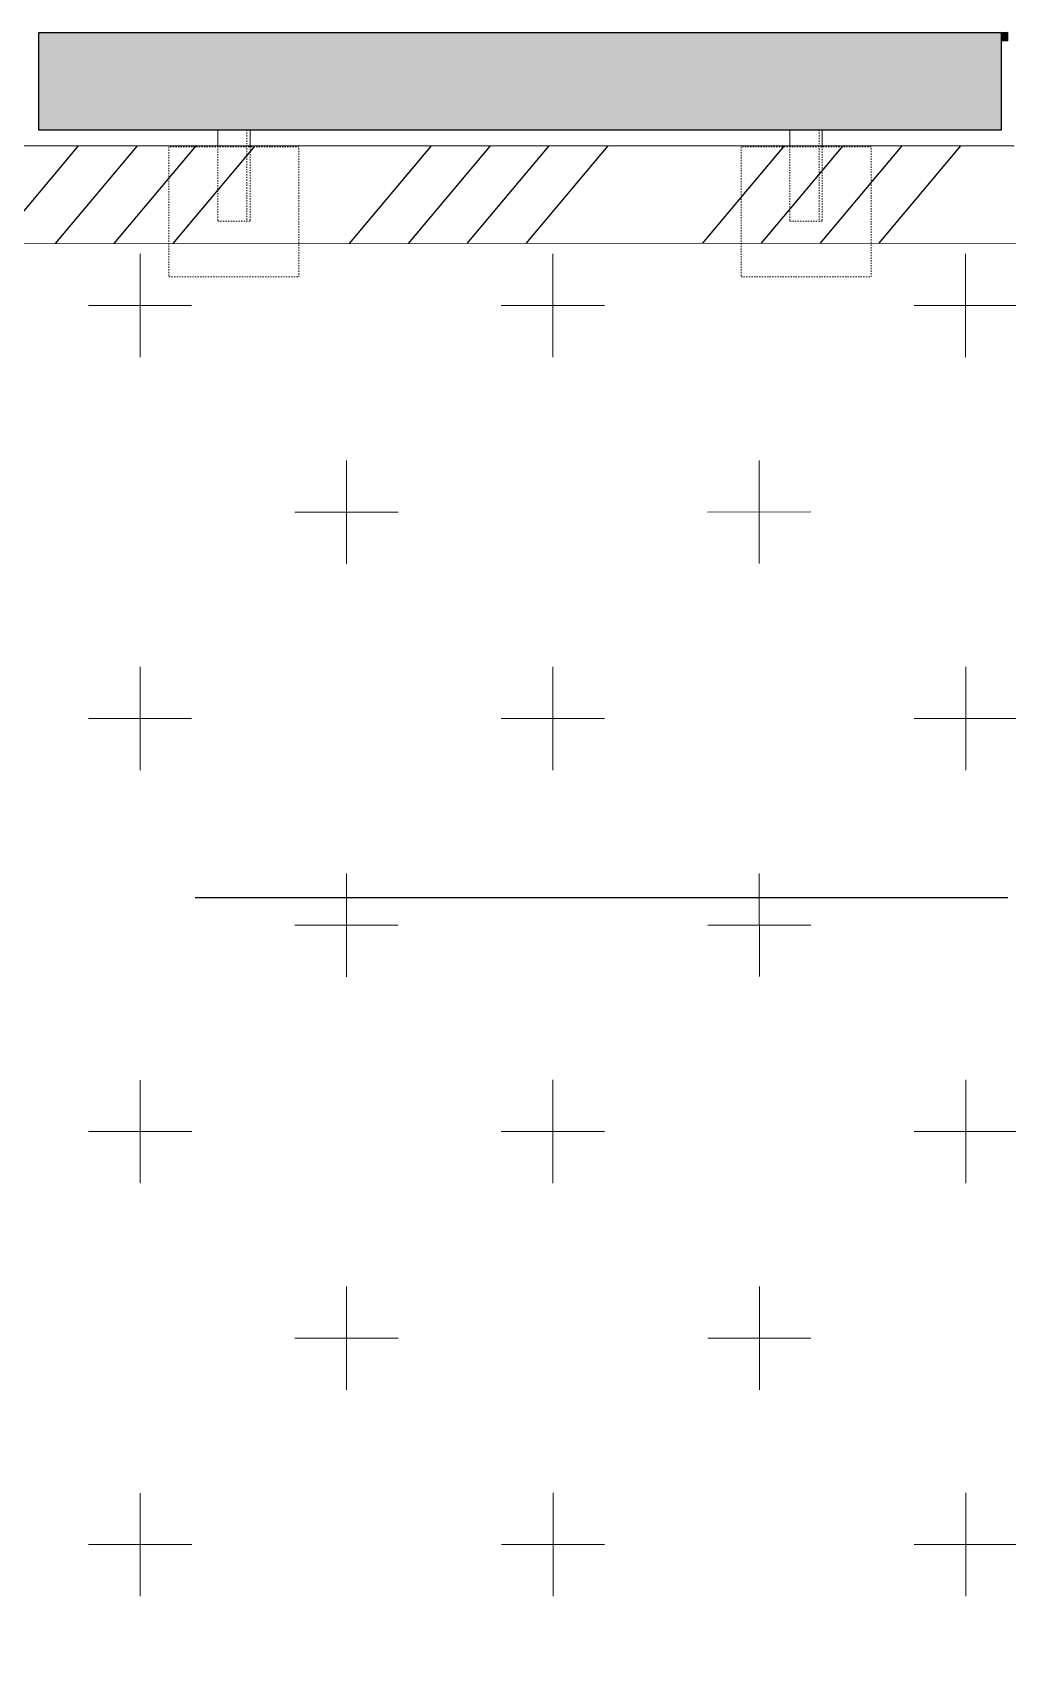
# Model space of a CAD drawing. Header units: millimetres. Extents: x 652937 to 1670132, y 1473552 to 2851037.
# Drawn here: x 773423 to 774923, y 1491489 to 1493983 of the extents above; entities that cross this region are included whole.
import ezdxf
from ezdxf.enums import TextEntityAlignment as Align

# ---------------------------------------------------------------- set-up
doc = ezdxf.new("R2010")
doc.units = ezdxf.units.MM
doc.set_wipeout_variables(frame=1)
for name, pattern in [('HIDDEN', [0.375, 0.25, -0.125]), ('TA_GL_005.00000', [13.75, 5, -1.25, 1.25, -1.25, 5]), ('XKITLINE00', [0]), ('XKITLINE02', [4, 2, -2])]:
    doc.linetypes.add(name, pattern=pattern)
for name, color, linetype in [('000 - 0_SYM_DWG_GRID-BUBBLE_MAIN_COLOR_1', 7, 'Continuous'), ('000 - 0_SYM_DWG_GRIDLINE_MAIN_COLOR_251', 7, 'Continuous'), ('000 - CONCRETE_COL_HATCH_', 7, 'Continuous'), ('000 - CONCRETE_COL_WIPEOUT_', 7, 'Continuous'), ('000 - CONCRETE_WALL_MAIN_COLOR_4', 7, 'Continuous'), ('010 - ASPG_ACCESSORIES_CUT_COLOR_1', 7, 'Continuous'), ('010 - ASPG_ACCESSORIES_HATCH_', 7, 'Continuous'), ('010 - ASPG_FRAMING_SUB_COLOR_2', 7, 'Continuous'), ('TEXT', 7, 'Continuous')]:
    doc.layers.add(name, color=color, linetype=linetype)
doc.layers.add('010 - ASPG_ACCESSORIES_DEF_SUB', color=7, linetype='Continuous', plot=False)
for name, color, linetype, lineweight in [('A-FLOR-E', 7, 'Continuous', 9), ('A-WALL', 7, 'Continuous', 25), ('Part', 7, 'Continuous', 0)]:
    doc.layers.add(name, color=color, linetype=linetype, lineweight=lineweight)
doc.styles.add('Arial', font='arial.ttf')
doc.styles.add('TA', font='', dxfattribs={"height": 4.5})
doc.styles.get('TA').set_extended_font_data('Cordia New')

# ---------------------------------------------------------------- blocks, each defined once
blk = doc.blocks.new('010 - ASPG_ACCESSORIES_SLICON_SEALANT_CUT-VIEW')
at = {"layer": '010 - ASPG_ACCESSORIES_HATCH_'}
h = blk.add_hatch(dxfattribs=at)
h.set_pattern_fill('HONEY', scale=0.238199)
h.set_pattern_definition([(360, (-201291.0811, 911815.7646), (1.1344238721, 0.65495992507), [0.7562825814, -1.5125651628]), (120, (-201291.0811, 911815.7646), (-1.1344238696, 0.65495992936), [0.7562825814, -1.5125651628]), (60, (-201291.0811, 911815.7646), (2.5e-09, 1.30991985442), [-1.5125651628, 0.7562825814])])
edge = h.paths.add_edge_path()
edge.add_ellipse((-9.8, -5), major_axis=(0, -5), ratio=0.644482, start_angle=0, end_angle=360)
h = blk.add_hatch(dxfattribs=at)
h.set_pattern_fill('ANSI37', scale=0.595498)
h.set_pattern_definition([(45, (-201311.081, 911815.515), (-1.3369313545, 1.3369313545), []), (135, (-201311.081, 911815.515), (-1.3369313545, -1.3369313545), [])])
edge = h.paths.add_edge_path()
edge.add_ellipse((-9.5, -5), major_axis=(0, -5), ratio=0.644482, start_angle=0, end_angle=180)
edge.add_line((-9.5, 0), (0, 0))
edge.add_arc((9.9, -5), 11.1, 513.2037, 566.7963)
edge.add_line((0, -10), (-9.5, -10))
at = {"layer": '010 - ASPG_ACCESSORIES_CUT_COLOR_1', "color": 7}
blk.add_ellipse((-9.8, -5), major_axis=(0, -5), ratio=0.644482, dxfattribs=at)
at = {"layer": '010 - ASPG_ACCESSORIES_DEF_SUB', "color": 7, "transparency": 33554457}
blk.add_lwpolyline([(0, -10), (-13, -10), (-13, 0), (0, 0)], close=True, dxfattribs=at)
at = {"layer": '010 - ASPG_FRAMING_SUB_COLOR_2', "color": 7}
blk.add_lwpolyline([(-9.8, -10), (0, -10, -0.238199), (0, 0), (-9.8, 0)], format="xyb", dxfattribs=at)
blk = doc.blocks.new('*U9153')
at = {"layer": '000 - 0_SYM_DWG_GRIDLINE_MAIN_COLOR_251', "color": 7, "linetype": 'ByBlock', "ltscale": 5}
blk.add_line((30, 0), (-526.696, 0), dxfattribs=at)
at = {"color": 7, "style": 'TA', "flags": 1}
blk.add_attdef('LOCATION', (6, -6), '', height=4.5, rotation=270, dxfattribs=at)
at = {"layer": '000 - 0_SYM_DWG_GRID-BUBBLE_MAIN_COLOR_1', "color": 7, "style": 'Arial'}
blk.add_attdef('GRID-HEAD', text='', height=4, rotation=270, dxfattribs=at).set_placement((98.128, 0), align=Align.MIDDLE_CENTER)
blk = doc.blocks.new('W-1-PP18-ST_ENT3_REV02_20260413-040446_PP18_ENT_3_Y_DIMS')
at = {"layer": '000 - 0_SYM_DWG_GRIDLINE_MAIN_COLOR_251', "color": 7, "linetype": 'TA_GL_005.00000', "xscale": 50.00000000000004, "yscale": 50.00000000000004, "zscale": 50.00000000000004, "rotation": 180}
blk.add_blockref('*U9153', (-4084.8, 0), dxfattribs=at)
blk = doc.blocks.new('*U8396')
at = {"color": 7}
blk.add_wipeout([(740, 75), (740, -75), (-740, -75), (-740, 75)], dxfattribs=at).dxf.layer = '000 - CONCRETE_COL_WIPEOUT_'
at = {"layer": '000 - CONCRETE_COL_HATCH_'}
h = blk.add_hatch(dxfattribs=at)
h.set_pattern_fill('AR-CONC', scale=0.05, style=0)
h.paths.add_polyline_path([(-740, -75), (-740, 75), (740, 75), (740, -75)])
at = {"layer": '000 - CONCRETE_WALL_MAIN_COLOR_4', "color": 7}
blk.add_lwpolyline([(-740, -75), (-740, 75), (740, 75), (740, -75), (-740, -75)], close=True, dxfattribs=at)
blk = doc.blocks.new('W-1-PP18-ST_ENT3_REV02_20260413-050421_PP18_ENT3_MAIN_LOPF')
at = {"layer": 'A-FLOR-E'}
h = blk.add_hatch(dxfattribs=at)
h.set_pattern_fill('CROSS', scale=50, angle=210.769)
h.set_pattern_definition([(90.0083, (9903.9, -26817.58), (-317.546, 317.454), [158.75, -476.25]), (180.0083, (9983.25, -26738.2), (-317.454, -317.546), [158.75, -476.25])])
h.paths.add_polyline_path([(10552.8, -11720.1), (10552.7, -10920), (11302.5, -10919.9), (11302.6, -11720)], flags=16)
h.paths.add_polyline_path([(18712.4, -10369.2), (18712.7, -10275.1), (20062.2, -10275), (20062.2, -7304.8), (20062.2, 1006.5), (8350.2, 1013.8), (8352.6, -15559), (13097.4, -15549.9), (13097.4, -10370)])
at = {"layer": 'TEXT'}
h = blk.add_hatch(dxfattribs=at)
h.set_pattern_fill('ANSI34', scale=21.831008, angle=305.769)
h.set_pattern_definition([(230.0083, (16484.82, -22407.65), (318.622, -267.277), []), (230.0083, (16387.17, -22416.2), (318.622, -267.277), []), (230.0083, (16289.52, -22424.77), (318.622, -267.277), []), (230.0083, (16191.87, -22433.32), (318.622, -267.277), [])])
h.paths.add_polyline_path([(8351.9, -15550.1), (8350.2, 1004.8), (20060.2, 1006.6), (20061.9, -15548.3)], flags=16)
h.paths.add_polyline_path([(8201.9, -15700.1), (8201.1, 1155.7), (20210.7, 1155.9), (20211.5, -15699.8)])
at = {"layer": 'A-WALL', "color": 7, "lineweight": 13}
blk.add_lwpolyline([(5165, 1155.8), (13175, 1155.9)], dxfattribs=at)
blk.add_lwpolyline([(20062.2, 1006.5), (20062.2, -15549.9), (8352.6, -15549.9), (8350.2, 1004.8)], close=True, dxfattribs=at)
at = {"layer": 'Part', "color": 7, "linetype": 'HIDDEN', "lineweight": 0, "ltscale": 8}
for p, q in [((13155, 1330), (11675, 1330)), ((11675, 1180), (11675, 1330)), ((13155, 1330), (13155, 1180)), ((13155, 1180), (11675, 1180))]:
    blk.add_line(p, q, dxfattribs=at)
at = {"layer": 'Part', "color": 7, "linetype": 'XKITLINE02', "lineweight": 0}
for p, q in [((11875, 1190), (11875, 1180)), ((12075, 1190), (11875, 1190)), ((12075, 1180), (11875, 1180)), ((12000, 1180), (11950, 1180)), ((11995, 1180), (11995, 1040)), ((12075, 1190), (12075, 1180)), ((12755, 1190), (12755, 1180)), ((12955, 1190), (12755, 1190)), ((12955, 1180), (12755, 1180)), ((12880, 1180), (12830, 1180)), ((12875, 1180), (12875, 1040)), ((12955, 1190), (12955, 1180)), ((11875, 1154), (11875, 954)), ((12075, 1154), (11875, 1154)), ((11950, 1155), (11950, 1040)), ((12000, 1155), (12000, 1040)), ((12075, 954), (12075, 1154)), ((12755, 1154), (12755, 954)), ((12955, 1154), (12755, 1154)), ((12830, 1155), (12830, 1040)), ((12880, 1155), (12880, 1040)), ((12955, 954), (12955, 1154)), ((11950, 1040), (12000, 1040)), ((12830, 1040), (12880, 1040)), ((11875, 954), (12075, 954)), ((12755, 954), (12955, 954))]:
    blk.add_line(p, q, dxfattribs=at)
at = {"layer": 'Part', "color": 7, "linetype": 'XKITLINE00', "lineweight": 0}
for p, q in [((11950, 1180), (11950, 1155)), ((12000, 1155), (12000, 1180)), ((12830, 1180), (12830, 1155)), ((12880, 1155), (12880, 1180))]:
    blk.add_line(p, q, dxfattribs=at)
at = {"color": 7}
blk.add_blockref('W-1-PP18-ST_ENT3_REV02_20260413-040446_PP18_ENT_3_Y_DIMS', (0, 0), dxfattribs=at)
blk.add_blockref('*U8396', (12415, 1255), dxfattribs=at)

msp = doc.modelspace()

# ---------------------------------------------------------------- block references
at = {"color": 7, "rotation": 90}
msp.add_blockref('010 - ASPG_ACCESSORIES_SLICON_SEALANT_CUT-VIEW', (774913.4675, 1493982.7096), dxfattribs=at)

# ---------------------------------------------------------------- next in the draw order: block references
at = {"color": 7}
msp.add_blockref('W-1-PP18-ST_ENT3_REV02_20260413-050421_PP18_ENT3_MAIN_LOPF', (761758.4716, 1492652.7123), dxfattribs=at)

doc.saveas('drawing.dxf')
